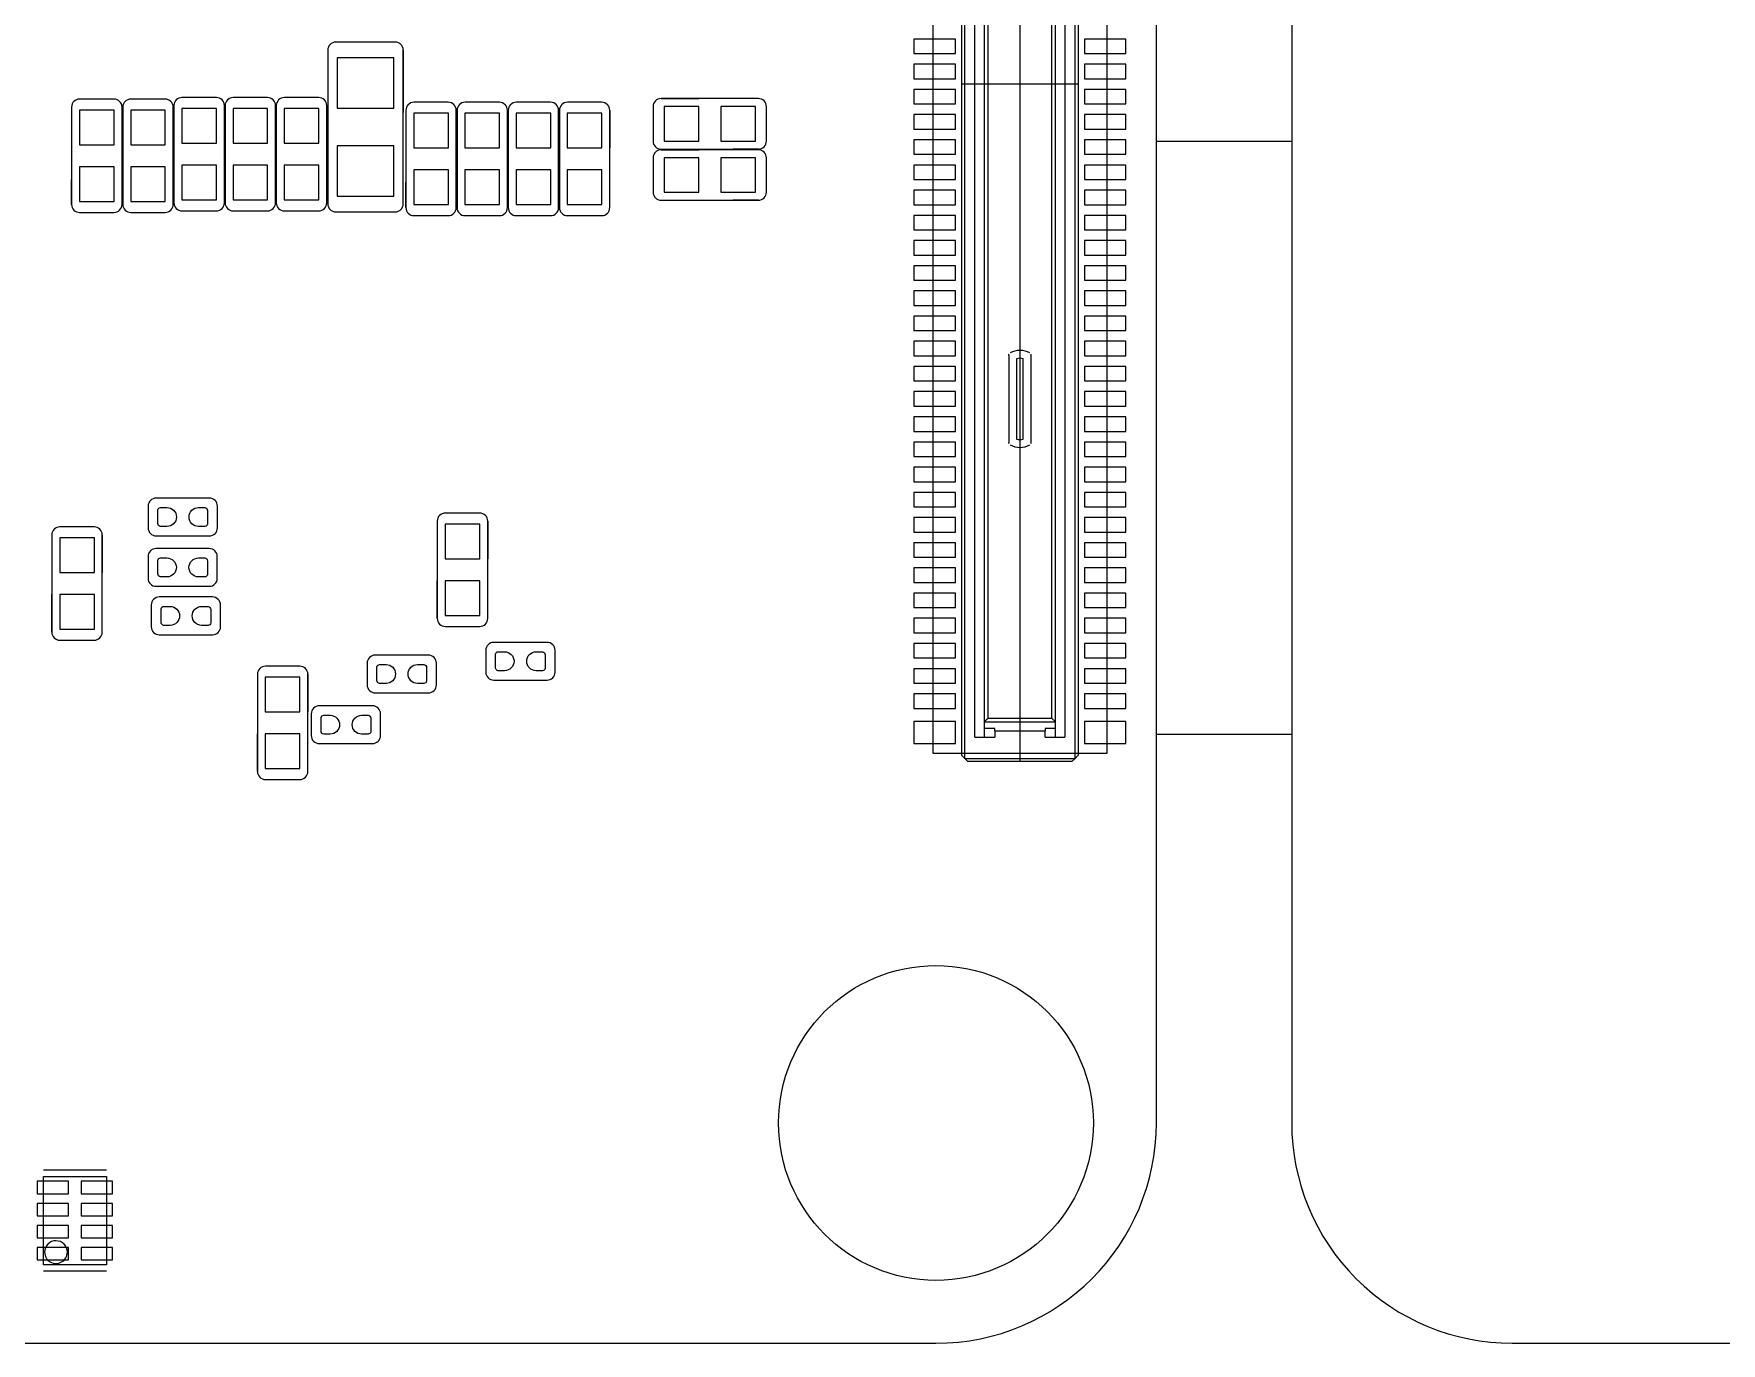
# Model space of a CAD drawing. Extents: x 24 to 162, y 5 to 143.
# Drawn here: x 65.8 to 92.6, y 4.79 to 25.59 of the extents above; entities that cross this region are included whole.
import ezdxf

# ---------------------------------------------------------------- set-up
doc = ezdxf.new("R2010")
doc.units = 0
for name, color, linetype in [('BG_OUTLINE', 7, 'CONTINUOUS'), ('PG_ASSEMBLY_BOTTOM', 211, 'CONTINUOUS'), ('PG_SILKSCREEN_BOTTOM', 243, 'CONTINUOUS'), ('PIN_BOTTOM', 1, 'CONTINUOUS')]:
    doc.layers.add(name, color=color, linetype=linetype)

msp = doc.modelspace()

# ---------------------------------------------------------------- linework, layer by layer
at = {"layer": 'BG_OUTLINE'}
for points in [[(32.12973, 4.786376), (80.129634, 4.786376, 0.414205), (83.629246, 8.286242), (83.629246, 41.286176, 0.414226), (80.129634, 44.786296), (32.12973, 44.786296, 0.414268), (28.629356, 41.286176), (28.629356, 8.286242, 0.414248)], [(89.27973, 4.786376), (137.279634, 4.786376, 0.414205), (140.779246, 8.286242), (140.779246, 41.286176, 0.414226), (137.279634, 44.786296), (89.27973, 44.786296, 0.414268), (85.779356, 41.286176), (85.779356, 8.286242, 0.414248)]]:
    msp.add_lwpolyline(points, format="xyb", close=True, dxfattribs=at)
msp.add_lwpolyline([(83.629246, 14.454886), (83.629246, 23.878286), (85.779356, 23.878286), (85.779356, 14.454886)], close=True, dxfattribs=at)
at = {"layer": 'PG_ASSEMBLY_BOTTOM'}
for points in [[(82.842354, 35.415474), (82.842354, 14.155674), (80.08239, 14.155674), (80.08239, 35.415474)], [(65.953386, 7.433818), (66.953638, 7.433818), (66.953638, 6.03377), (65.953386, 6.03377)]]:
    msp.add_lwpolyline(points, close=True, dxfattribs=at)
for points in [[(70.59676, 25.45334, 0.414247), (70.46976, 25.32634, 0.414247)], [(71.66864, 25.32634, 0.414124), (71.54164, 25.45334, 0.414124)], [(66.528696, 24.547322, 0.414177), (66.401696, 24.420322, 0.414177)], [(67.20205, 24.420322, 0.413955), (67.07505, 24.547322, 0.413955)], [(67.341496, 24.547322, 0.413958), (67.214496, 24.420322, 0.413958)], [(68.01485, 24.420322, 0.414174), (67.88785, 24.547322, 0.414174)], [(68.154296, 24.572722, 0.41446), (68.027296, 24.445722, 0.41446)], [(68.827396, 24.445722, 0.414555), (68.700396, 24.572722, 0.414555)], [(68.967096, 24.572722, 0.414124), (68.840096, 24.445722, 0.414124)], [(69.64045, 24.445722, 0.4145), (69.51345, 24.572722, 0.4145)], [(69.779896, 24.572722, 0.413998), (69.652896, 24.445722, 0.413998)], [(70.45325, 24.445722, 0.414134), (70.32625, 24.572722, 0.414134)], [(71.837296, 24.496522, 0.414164), (71.710296, 24.369522, 0.414164)], [(72.51065, 24.369522, 0.413968), (72.38365, 24.496522, 0.413968)], [(72.650096, 24.496522, 0.414051), (72.523096, 24.369522, 0.414051)], [(73.32345, 24.369522, 0.414081), (73.19645, 24.496522, 0.414081)], [(73.462896, 24.496522, 0.413937), (73.335896, 24.369522, 0.413937)], [(74.13625, 24.369522, 0.414195), (74.00925, 24.496522, 0.414195)], [(74.275696, 24.496522, 0.414097), (74.148696, 24.369522, 0.414097)], [(74.94905, 24.369522, 0.414035), (74.82205, 24.496522, 0.414035)], [(75.762866, 24.554688, 0.41438), (75.635866, 24.427688, 0.41438)], [(77.43571, 24.427688, 0.414503), (77.30871, 24.554688, 0.414503)], [(75.635866, 23.881588, 0.414315), (75.762866, 23.754588, 0.414315)], [(77.30871, 23.754588, 0.414438), (77.43571, 23.881588, 0.414438)], [(75.762866, 23.742142, 0.414149), (75.635866, 23.615142, 0.414149)], [(77.43571, 23.615142, 0.414272), (77.30871, 23.742142, 0.414272)], [(75.635866, 23.068788, 0.414155), (75.762866, 22.941788, 0.414155)], [(77.30871, 22.941788, 0.414278), (77.43571, 23.068788, 0.414278)], [(66.401696, 22.874478, 0.414472), (66.528696, 22.747478, 0.414472)], [(67.07505, 22.747478, 0.41425), (67.20205, 22.874478, 0.41425)], [(67.214496, 22.874478, 0.414253), (67.341496, 22.747478, 0.414253)], [(67.88785, 22.747478, 0.414469), (68.01485, 22.874478, 0.414469)], [(68.027296, 22.899878, 0.414263), (68.154296, 22.772878, 0.414263)], [(68.700396, 22.772878, 0.414358), (68.827396, 22.899878, 0.414358)], [(68.840096, 22.899878, 0.413928), (68.967096, 22.772878, 0.413928)], [(69.51345, 22.772878, 0.414303), (69.64045, 22.899878, 0.414303)], [(69.652896, 22.899878, 0.414293), (69.779896, 22.772878, 0.414293)], [(70.32625, 22.772878, 0.414429), (70.45325, 22.899878, 0.414429)], [(70.46976, 22.88286, 0.414426), (70.59676, 22.75586, 0.414426)], [(71.54164, 22.75586, 0.414303), (71.66864, 22.88286, 0.414303)], [(71.710296, 22.823678, 0.41446), (71.837296, 22.696678, 0.41446)], [(72.38365, 22.696678, 0.414263), (72.51065, 22.823678, 0.414263)], [(72.523096, 22.823678, 0.414346), (72.650096, 22.696678, 0.414346)], [(73.19645, 22.696678, 0.414377), (73.32345, 22.823678, 0.414377)], [(73.335896, 22.823678, 0.414232), (73.462896, 22.696678, 0.414232)], [(74.00925, 22.696678, 0.41449), (74.13625, 22.823678, 0.41449)], [(74.148696, 22.823678, 0.414392), (74.275696, 22.696678, 0.414392)], [(74.82205, 22.696678, 0.41433), (74.94905, 22.823678, 0.41433)], [(67.743324, 18.210022, 0.414214), (67.616324, 18.083022, 0.414214)], [(68.716398, 18.083022, 0.414214), (68.589398, 18.210022, 0.414214)], [(72.33666, 17.972278, 0.414214), (72.20966, 17.845278, 0.414214)], [(73.010014, 17.845278, 0.414214), (72.883014, 17.972278, 0.414214)], [(66.214498, 17.752822, 0.414214), (66.087498, 17.625822, 0.414214)], [(66.887852, 17.625822, 0.414214), (66.760852, 17.752822, 0.414214)], [(67.616324, 17.73682, 0.414214), (67.743324, 17.60982, 0.414214)], [(68.589398, 17.60982, 0.414214), (68.716398, 17.73682, 0.414214)], [(67.742562, 17.409414, 0.414214), (67.615562, 17.282414, 0.414214)], [(68.715636, 17.282414, 0.414214), (68.588636, 17.409414, 0.414214)], [(67.615562, 16.936212, 0.414214), (67.742562, 16.809212, 0.414214)], [(68.588636, 16.809212, 0.414214), (68.715636, 16.936212, 0.414214)], [(67.793616, 16.639286, 0.414214), (67.666616, 16.512286, 0.414214)], [(68.76669, 16.512286, 0.414214), (68.63969, 16.639286, 0.414214)], [(67.666616, 16.166084, 0.414214), (67.793616, 16.039084, 0.414214)], [(68.63969, 16.039084, 0.414214), (68.76669, 16.166084, 0.414214)], [(72.20966, 16.299434, 0.414214), (72.33666, 16.172434, 0.414214)], [(72.883014, 16.172434, 0.414214), (73.010014, 16.299434, 0.414214)], [(66.087498, 16.079978, 0.414214), (66.214498, 15.952978, 0.414214)], [(66.760852, 15.952978, 0.414214), (66.887852, 16.079978, 0.414214)], [(73.106026, 15.919196, 0.414214), (72.979026, 15.792196, 0.414214)], [(74.0791, 15.792196, 0.414214), (73.9521, 15.919196, 0.414214)], [(71.222108, 15.71625, 0.414214), (71.095108, 15.58925, 0.414214)], [(72.195182, 15.58925, 0.414214), (72.068182, 15.71625, 0.414214)], [(69.479922, 15.539974, 0.414214), (69.352922, 15.412974, 0.414214)], [(70.153276, 15.412974, 0.414214), (70.026276, 15.539974, 0.414214)], [(72.979026, 15.445994, 0.414214), (73.106026, 15.318994, 0.414214)], [(73.9521, 15.318994, 0.414214), (74.0791, 15.445994, 0.414214)], [(71.095108, 15.243048, 0.414214), (71.222108, 15.116048, 0.414214)], [(72.068182, 15.116048, 0.414214), (72.195182, 15.243048, 0.414214)], [(70.334632, 14.91107, 0.414214), (70.207632, 14.78407, 0.414214)], [(71.307706, 14.78407, 0.414214), (71.180706, 14.91107, 0.414214)], [(70.207632, 14.437868, 0.414214), (70.334632, 14.310868, 0.414214)], [(71.180706, 14.310868, 0.414214), (71.307706, 14.437868, 0.414214)], [(69.352922, 13.86713, 0.414214), (69.479922, 13.74013, 0.414214)], [(70.026276, 13.74013, 0.414214), (70.153276, 13.86713, 0.414214)]]:
    msp.add_lwpolyline(points, format="xyb", dxfattribs=at)
for points in [[(70.46976, 25.32634), (70.46976, 22.88286)], [(71.54164, 25.45334), (70.59676, 25.45334)], [(71.66864, 22.88286), (71.66864, 25.32634)], [(66.401696, 24.420322), (66.401696, 22.874478)], [(67.07505, 24.547322), (66.528696, 24.547322)], [(67.20205, 22.874478), (67.20205, 24.420322)], [(67.214496, 24.420322), (67.214496, 22.874478)], [(67.88785, 24.547322), (67.341496, 24.547322)], [(68.01485, 22.874478), (68.01485, 24.420322)], [(68.027296, 24.445722), (68.027296, 22.899878)], [(68.700396, 24.572722), (68.154296, 24.572722)], [(68.827396, 22.899878), (68.827396, 24.445722)], [(68.840096, 24.445722), (68.840096, 22.899878)], [(69.51345, 24.572722), (68.967096, 24.572722)], [(69.64045, 22.899878), (69.64045, 24.445722)], [(69.652896, 24.445722), (69.652896, 22.899878)], [(70.32625, 24.572722), (69.779896, 24.572722)], [(70.45325, 22.899878), (70.45325, 24.445722)], [(72.38365, 24.496522), (71.837296, 24.496522)], [(73.19645, 24.496522), (72.650096, 24.496522)], [(74.00925, 24.496522), (73.462896, 24.496522)], [(74.82205, 24.496522), (74.275696, 24.496522)], [(75.635866, 24.427688), (75.635866, 23.881588)], [(77.30871, 24.554688), (75.762866, 24.554688)], [(77.43571, 23.881588), (77.43571, 24.427688)], [(71.710296, 24.369522), (71.710296, 22.823678)], [(72.51065, 22.823678), (72.51065, 24.369522)], [(72.523096, 24.369522), (72.523096, 22.823678)], [(73.32345, 22.823678), (73.32345, 24.369522)], [(73.335896, 24.369522), (73.335896, 22.823678)], [(74.13625, 22.823678), (74.13625, 24.369522)], [(74.148696, 24.369522), (74.148696, 22.823678)], [(74.94905, 22.823678), (74.94905, 24.369522)], [(75.635866, 23.615142), (75.635866, 23.068788)], [(75.762866, 23.754588), (77.30871, 23.754588)], [(77.30871, 23.742142), (75.762866, 23.742142)], [(77.43571, 23.068788), (77.43571, 23.615142)], [(75.762866, 22.941788), (77.30871, 22.941788)], [(66.528696, 22.747478), (67.07505, 22.747478)], [(67.341496, 22.747478), (67.88785, 22.747478)], [(68.154296, 22.772878), (68.700396, 22.772878)], [(68.967096, 22.772878), (69.51345, 22.772878)], [(69.779896, 22.772878), (70.32625, 22.772878)], [(70.59676, 22.75586), (71.54164, 22.75586)], [(71.837296, 22.696678), (72.38365, 22.696678)], [(72.650096, 22.696678), (73.19645, 22.696678)], [(73.462896, 22.696678), (74.00925, 22.696678)], [(74.275696, 22.696678), (74.82205, 22.696678)], [(67.616324, 18.083022), (67.616324, 17.73682)], [(68.589398, 18.210022), (67.743324, 18.210022)], [(68.716398, 17.73682), (68.716398, 18.083022)], [(72.883014, 17.972278), (72.33666, 17.972278)], [(66.760852, 17.752822), (66.214498, 17.752822)], [(72.20966, 17.845278), (72.20966, 16.299434)], [(73.010014, 16.299434), (73.010014, 17.845278)], [(66.087498, 17.625822), (66.087498, 16.079978)], [(66.887852, 16.079978), (66.887852, 17.625822)], [(67.743324, 17.60982), (68.589398, 17.60982)], [(67.615562, 17.282414), (67.615562, 16.936212)], [(68.588636, 17.409414), (67.742562, 17.409414)], [(68.715636, 16.936212), (68.715636, 17.282414)], [(67.742562, 16.809212), (68.588636, 16.809212)], [(68.63969, 16.639286), (67.793616, 16.639286)], [(67.666616, 16.512286), (67.666616, 16.166084)], [(68.76669, 16.166084), (68.76669, 16.512286)], [(72.33666, 16.172434), (72.883014, 16.172434)], [(66.214498, 15.952978), (66.760852, 15.952978)], [(67.793616, 16.039084), (68.63969, 16.039084)], [(73.9521, 15.919196), (73.106026, 15.919196)], [(71.095108, 15.58925), (71.095108, 15.243048)], [(72.068182, 15.71625), (71.222108, 15.71625)], [(72.195182, 15.243048), (72.195182, 15.58925)], [(72.979026, 15.792196), (72.979026, 15.445994)], [(74.0791, 15.445994), (74.0791, 15.792196)], [(69.352922, 15.412974), (69.352922, 13.86713)], [(70.026276, 15.539974), (69.479922, 15.539974)], [(70.153276, 13.86713), (70.153276, 15.412974)], [(73.106026, 15.318994), (73.9521, 15.318994)], [(71.222108, 15.116048), (72.068182, 15.116048)], [(70.207632, 14.78407), (70.207632, 14.437868)], [(71.180706, 14.91107), (70.334632, 14.91107)], [(71.307706, 14.437868), (71.307706, 14.78407)], [(70.334632, 14.310868), (71.180706, 14.310868)], [(69.479922, 13.74013), (70.026276, 13.74013)]]:
    msp.add_lwpolyline(points, dxfattribs=at)
msp.add_lwpolyline([(66.333878, 6.233668, 1), (65.973146, 6.23392, 1)], format="xyb", close=True, dxfattribs=at)
at = {"layer": 'PG_SILKSCREEN_BOTTOM'}
for points in [[(80.537304, 35.4457), (80.537304, 14.125448)], [(80.587342, 14.075664), (80.587342, 35.495484)], [(81.462372, 35.495484), (81.462372, 14.02588)], [(82.337402, 14.075664), (82.337402, 35.495484)], [(82.38744, 35.4457), (82.38744, 14.125448)], [(80.747362, 14.415516), (80.747362, 35.155632)], [(80.897476, 14.415516), (80.897476, 35.155632)], [(82.027268, 14.415516), (82.027268, 35.155632)], [(82.177382, 35.155632), (82.177382, 14.415516)], [(80.95742, 14.715998), (80.95742, 34.85515)], [(81.967324, 14.715998), (81.967324, 34.85515)], [(70.46976, 25.32634), (70.46976, 24.333708)], [(71.54164, 25.45334), (70.59676, 25.45334)], [(71.66864, 25.32634), (71.66864, 24.333708)], [(82.38744, 24.785574), (80.537304, 24.785574)], [(66.401696, 24.420322), (66.401696, 24.022558)], [(67.07505, 24.547322), (66.528696, 24.547322)], [(67.20205, 24.420322), (67.20205, 23.82266)], [(67.214496, 24.420322), (67.214496, 24.022558)], [(67.88785, 24.547322), (67.341496, 24.547322)], [(68.01485, 24.420322), (68.01485, 23.82266)], [(68.027296, 24.445722), (68.027296, 24.048212)], [(68.700396, 24.572722), (68.154296, 24.572722)], [(68.827396, 24.445722), (68.827396, 23.84806)], [(68.840096, 24.445722), (68.840096, 24.048212)], [(69.51345, 24.572722), (68.967096, 24.572722)], [(69.64045, 24.445722), (69.64045, 23.84806)], [(69.652896, 24.445722), (69.652896, 24.047958)], [(70.32625, 24.572722), (69.779896, 24.572722)], [(70.45325, 24.445722), (70.45325, 23.84806)], [(72.38365, 24.496522), (71.837296, 24.496522)], [(73.19645, 24.496522), (72.650096, 24.496522)], [(74.00925, 24.496522), (73.462896, 24.496522)], [(74.82205, 24.496522), (74.275696, 24.496522)], [(75.635866, 24.427688), (75.635866, 23.881588)], [(75.762866, 24.554688), (76.360528, 24.554688)], [(77.30871, 24.554688), (76.711048, 24.554688)], [(77.43571, 23.881588), (77.43571, 24.427688)], [(71.710296, 24.369522), (71.710296, 23.971758)], [(72.51065, 24.369522), (72.51065, 23.77186)], [(72.523096, 24.369522), (72.523096, 23.971758)], [(73.32345, 24.369522), (73.32345, 23.77186)], [(73.335896, 24.369522), (73.335896, 23.971758)], [(74.13625, 24.369522), (74.13625, 23.77186)], [(74.148696, 24.369522), (74.148696, 23.971758)], [(74.94905, 24.369522), (74.94905, 23.77186)], [(70.46976, 22.88286), (70.46976, 23.892256)], [(71.66864, 22.88286), (71.66864, 23.892256)], [(75.635866, 23.615142), (75.635866, 23.068788)], [(75.762866, 23.754588), (76.16063, 23.754588)], [(75.762866, 23.742142), (76.360528, 23.742142)], [(77.30871, 23.742142), (76.711048, 23.742142)], [(77.30871, 23.754588), (76.910946, 23.754588)], [(77.43571, 23.068788), (77.43571, 23.615142)], [(67.20205, 22.874478), (67.20205, 23.47214)], [(68.01485, 22.874478), (68.01485, 23.47214)], [(68.827396, 22.899878), (68.827396, 23.49754)], [(69.64045, 22.899878), (69.64045, 23.49754)], [(70.45325, 22.899878), (70.45325, 23.49754)], [(72.51065, 22.823678), (72.51065, 23.42134)], [(73.32345, 22.823678), (73.32345, 23.42134)], [(74.13625, 22.823678), (74.13625, 23.42134)], [(74.94905, 22.823678), (74.94905, 23.42134)], [(66.401696, 22.874478), (66.401696, 23.271988)], [(67.214496, 22.874478), (67.214496, 23.271988)], [(68.027296, 22.899878), (68.027296, 23.297642)], [(68.840096, 22.899878), (68.840096, 23.297642)], [(69.652896, 22.899878), (69.652896, 23.297388)], [(71.710296, 22.823678), (71.710296, 23.221188)], [(72.523096, 22.823678), (72.523096, 23.221188)], [(73.335896, 22.823678), (73.335896, 23.221188)], [(74.148696, 22.823678), (74.148696, 23.221188)], [(75.762866, 22.941788), (76.16063, 22.941788)], [(77.30871, 22.941788), (76.910946, 22.941788)], [(66.528696, 22.747478), (67.07505, 22.747478)], [(67.341496, 22.747478), (67.88785, 22.747478)], [(68.154296, 22.772878), (68.700396, 22.772878)], [(68.967096, 22.772878), (69.51345, 22.772878)], [(69.779896, 22.772878), (70.32625, 22.772878)], [(70.59676, 22.75586), (71.54164, 22.75586)], [(71.837296, 22.696678), (72.38365, 22.696678)], [(72.650096, 22.696678), (73.19645, 22.696678)], [(73.462896, 22.696678), (74.00925, 22.696678)], [(74.275696, 22.696678), (74.82205, 22.696678)], [(81.287366, 20.476972), (81.287366, 19.093942)], [(81.412334, 19.142964), (81.412334, 20.428204)], [(81.51241, 19.142964), (81.51241, 20.428204)], [(81.637378, 20.476972), (81.637378, 19.093942)], [(72.883014, 17.972278), (72.33666, 17.972278)], [(66.760852, 17.752822), (66.214498, 17.752822)], [(72.20966, 17.845278), (72.20966, 17.247616)], [(73.010014, 17.845278), (73.010014, 17.247616)], [(66.087498, 17.625822), (66.087498, 17.02816)], [(66.887852, 17.625822), (66.887852, 17.02816)], [(72.20966, 16.299434), (72.20966, 16.897096)], [(73.010014, 16.299434), (73.010014, 16.897096)], [(66.087498, 16.079978), (66.087498, 16.67764)], [(66.887852, 16.079978), (66.887852, 16.67764)], [(72.33666, 16.172434), (72.883014, 16.172434)], [(66.214498, 15.952978), (66.760852, 15.952978)], [(69.352922, 15.412974), (69.352922, 14.815312)], [(70.026276, 15.539974), (69.479922, 15.539974)], [(70.153276, 15.412974), (70.153276, 14.815312)], [(80.897476, 14.656054), (80.89773, 14.656308)], [(80.897476, 14.6558), (80.897476, 14.656054)], [(80.897476, 14.655292), (80.897476, 14.6558)], [(80.897476, 14.655038), (80.897476, 14.655292)], [(81.062322, 14.55039), (80.897476, 14.55039)], [(80.89773, 14.656308), (80.897984, 14.656562)], [(80.897984, 14.656562), (80.898238, 14.656816)], [(80.901032, 14.65961), (80.898238, 14.656816)], [(80.898238, 14.656816), (82.026506, 14.656816)], [(80.90535, 14.663928), (80.901032, 14.65961)], [(80.911446, 14.670024), (80.90535, 14.663928)], [(80.918812, 14.67739), (80.911446, 14.670024)], [(80.927448, 14.68628), (80.918812, 14.67739)], [(80.936846, 14.695424), (80.927448, 14.68628)], [(80.947006, 14.705584), (80.936846, 14.695424)], [(80.95742, 14.715998), (80.947006, 14.705584)], [(80.95742, 14.715998), (81.967324, 14.715998)], [(81.062322, 14.515592), (81.062322, 14.55039)], [(81.062322, 14.515592), (81.862422, 14.515592)], [(81.062322, 14.515592), (81.062322, 14.415516)], [(82.027268, 14.55039), (81.862422, 14.55039)], [(81.862422, 14.55039), (81.862422, 14.515592)], [(81.862422, 14.415516), (81.862422, 14.515592)], [(81.967324, 14.715998), (81.977738, 14.705584)], [(81.977738, 14.705584), (81.987898, 14.695424)], [(81.987898, 14.695424), (81.997296, 14.68628)], [(81.997296, 14.68628), (82.005932, 14.67739)], [(82.005932, 14.67739), (82.013298, 14.670024)], [(82.013298, 14.670024), (82.019394, 14.663928)], [(82.019394, 14.663928), (82.023712, 14.65961)], [(82.023712, 14.65961), (82.026506, 14.656816)], [(82.026506, 14.656816), (82.02676, 14.656562)], [(82.02676, 14.656562), (82.027014, 14.656308)], [(82.027014, 14.656308), (82.027268, 14.656054)], [(82.027268, 14.656054), (82.027268, 14.6558)], [(82.027268, 14.6558), (82.027268, 14.655292)], [(82.027268, 14.655292), (82.027268, 14.655038)], [(69.352922, 13.86713), (69.352922, 14.464792)], [(70.153276, 13.86713), (70.153276, 14.464792)], [(80.747362, 14.415516), (81.062322, 14.415516)], [(81.862422, 14.415516), (82.177382, 14.415516)], [(80.537304, 14.125448), (80.587342, 14.075664)], [(80.587342, 14.075664), (82.337402, 14.075664)], [(80.63738, 14.02588), (80.587342, 14.075664)], [(82.287364, 14.02588), (80.63738, 14.02588)], [(82.287364, 14.02588), (82.337402, 14.075664)], [(82.337402, 14.075664), (82.38744, 14.125448)], [(69.479922, 13.74013), (70.026276, 13.74013)], [(66.953638, 7.533894), (65.953386, 7.533894)], [(66.953638, 5.933694), (65.953386, 5.933694)]]:
    msp.add_lwpolyline(points, dxfattribs=at)
for points in [[(70.59676, 25.45334, 0.414247), (70.46976, 25.32634, 0.414247)], [(71.66864, 25.32634, 0.414124), (71.54164, 25.45334, 0.414124)], [(66.528696, 24.547322, 0.414177), (66.401696, 24.420322, 0.414177)], [(67.20205, 24.420322, 0.413955), (67.07505, 24.547322, 0.413955)], [(67.341496, 24.547322, 0.413958), (67.214496, 24.420322, 0.413958)], [(68.01485, 24.420322, 0.414174), (67.88785, 24.547322, 0.414174)], [(68.154296, 24.572722, 0.41446), (68.027296, 24.445722, 0.41446)], [(68.827396, 24.445722, 0.414555), (68.700396, 24.572722, 0.414555)], [(68.967096, 24.572722, 0.414124), (68.840096, 24.445722, 0.414124)], [(69.64045, 24.445722, 0.4145), (69.51345, 24.572722, 0.4145)], [(69.779896, 24.572722, 0.413998), (69.652896, 24.445722, 0.413998)], [(70.45325, 24.445722, 0.414134), (70.32625, 24.572722, 0.414134)], [(71.837296, 24.496522, 0.414164), (71.710296, 24.369522, 0.414164)], [(72.51065, 24.369522, 0.413968), (72.38365, 24.496522, 0.413968)], [(72.650096, 24.496522, 0.414051), (72.523096, 24.369522, 0.414051)], [(73.32345, 24.369522, 0.414081), (73.19645, 24.496522, 0.414081)], [(73.462896, 24.496522, 0.413937), (73.335896, 24.369522, 0.413937)], [(74.13625, 24.369522, 0.414195), (74.00925, 24.496522, 0.414195)], [(74.275696, 24.496522, 0.414097), (74.148696, 24.369522, 0.414097)], [(74.94905, 24.369522, 0.414035), (74.82205, 24.496522, 0.414035)], [(75.762866, 24.554688, 0.41438), (75.635866, 24.427688, 0.41438)], [(77.43571, 24.427688, 0.414503), (77.30871, 24.554688, 0.414503)], [(75.635866, 23.881588, 0.414315), (75.762866, 23.754588, 0.414315)], [(77.30871, 23.754588, 0.414438), (77.43571, 23.881588, 0.414438)], [(75.762866, 23.742142, 0.414149), (75.635866, 23.615142, 0.414149)], [(77.43571, 23.615142, 0.414272), (77.30871, 23.742142, 0.414272)], [(75.635866, 23.068788, 0.414155), (75.762866, 22.941788, 0.414155)], [(77.30871, 22.941788, 0.414278), (77.43571, 23.068788, 0.414278)], [(66.401696, 22.874478, 0.414472), (66.528696, 22.747478, 0.414472)], [(67.07505, 22.747478, 0.41425), (67.20205, 22.874478, 0.41425)], [(67.214496, 22.874478, 0.414253), (67.341496, 22.747478, 0.414253)], [(67.88785, 22.747478, 0.414469), (68.01485, 22.874478, 0.414469)], [(68.027296, 22.899878, 0.414263), (68.154296, 22.772878, 0.414263)], [(68.700396, 22.772878, 0.414358), (68.827396, 22.899878, 0.414358)], [(68.840096, 22.899878, 0.413928), (68.967096, 22.772878, 0.413928)], [(69.51345, 22.772878, 0.414303), (69.64045, 22.899878, 0.414303)], [(69.652896, 22.899878, 0.414293), (69.779896, 22.772878, 0.414293)], [(70.32625, 22.772878, 0.414429), (70.45325, 22.899878, 0.414429)], [(70.46976, 22.88286, 0.414426), (70.59676, 22.75586, 0.414426)], [(71.54164, 22.75586, 0.414303), (71.66864, 22.88286, 0.414303)], [(71.710296, 22.823678, 0.41446), (71.837296, 22.696678, 0.41446)], [(72.38365, 22.696678, 0.414263), (72.51065, 22.823678, 0.414263)], [(72.523096, 22.823678, 0.414346), (72.650096, 22.696678, 0.414346)], [(73.19645, 22.696678, 0.414377), (73.32345, 22.823678, 0.414377)], [(73.335896, 22.823678, 0.414232), (73.462896, 22.696678, 0.414232)], [(74.00925, 22.696678, 0.41449), (74.13625, 22.823678, 0.41449)], [(74.148696, 22.823678, 0.414392), (74.275696, 22.696678, 0.414392)], [(74.82205, 22.696678, 0.41433), (74.94905, 22.823678, 0.41433)], [(81.287366, 20.476972, -0.126345), (81.293462, 20.501102, -0.126345)], [(81.312258, 20.520406, -0.268154), (81.612486, 20.520406, -0.268154)], [(81.412334, 20.428204, -0.146115), (81.51241, 20.428204, -0.146115)], [(81.631282, 20.501102, -0.12643), (81.637378, 20.476972, -0.12643)], [(81.293462, 19.070066, -0.125569), (81.287366, 19.093942, -0.125569)], [(81.612486, 19.050762, -0.268053), (81.312258, 19.050762, -0.268053)], [(81.51241, 19.142964, -0.14602), (81.412334, 19.142964, -0.14602)], [(81.637378, 19.093942, -0.125653), (81.631282, 19.070066, -0.125653)], [(72.33666, 17.972278, 0.414214), (72.20966, 17.845278, 0.414214)], [(73.010014, 17.845278, 0.414214), (72.883014, 17.972278, 0.414214)], [(66.214498, 17.752822, 0.414214), (66.087498, 17.625822, 0.414214)], [(66.887852, 17.625822, 0.414214), (66.760852, 17.752822, 0.414214)], [(72.20966, 16.299434, 0.414214), (72.33666, 16.172434, 0.414214)], [(72.883014, 16.172434, 0.414214), (73.010014, 16.299434, 0.414214)], [(66.087498, 16.079978, 0.414214), (66.214498, 15.952978, 0.414214)], [(66.760852, 15.952978, 0.414214), (66.887852, 16.079978, 0.414214)], [(69.479922, 15.539974, 0.414214), (69.352922, 15.412974, 0.414214)], [(70.153276, 15.412974, 0.414214), (70.026276, 15.539974, 0.414214)], [(69.352922, 13.86713, 0.414214), (69.479922, 13.74013, 0.414214)], [(70.026276, 13.74013, 0.414214), (70.153276, 13.86713, 0.414214)]]:
    msp.add_lwpolyline(points, format="xyb", dxfattribs=at)
at = {"layer": 'PIN_BOTTOM'}
for points in [[(80.437482, 25.500584), (79.77759, 25.500584), (79.77759, 25.27046), (80.437482, 25.27046)], [(83.147154, 25.500584), (82.487262, 25.500584), (82.487262, 25.27046), (83.147154, 25.27046)], [(70.619239, 24.404574), (71.519161, 24.404574), (71.519161, 25.204674), (70.619239, 25.204674)], [(80.437482, 25.100534), (79.77759, 25.100534), (79.77759, 24.87041), (80.437482, 24.87041)], [(83.147154, 25.100534), (82.487262, 25.100534), (82.487262, 24.87041), (83.147154, 24.87041)], [(80.437482, 24.700738), (79.77759, 24.700738), (79.77759, 24.470614), (80.437482, 24.470614)], [(83.147154, 24.700738), (82.487262, 24.700738), (82.487262, 24.470614), (83.147154, 24.470614)], [(68.152645, 23.847933), (68.702555, 23.847933), (68.702555, 24.397843), (68.152645, 24.397843)], [(68.965445, 23.847933), (69.515355, 23.847933), (69.515355, 24.397843), (68.965445, 24.397843)], [(69.778245, 23.847933), (70.328155, 23.847933), (70.328155, 24.397843), (69.778245, 24.397843)], [(76.360782, 23.87981), (76.360782, 24.42972), (75.810872, 24.42972), (75.810872, 23.87981)], [(77.260958, 23.87981), (77.260958, 24.42972), (76.711048, 24.42972), (76.711048, 23.87981)], [(66.527045, 23.822533), (67.076955, 23.822533), (67.076955, 24.372443), (66.527045, 24.372443)], [(67.339845, 23.822533), (67.889755, 23.822533), (67.889755, 24.372443), (67.339845, 24.372443)], [(71.835645, 23.771733), (72.385555, 23.771733), (72.385555, 24.321643), (71.835645, 24.321643)], [(72.648445, 23.771733), (73.198355, 23.771733), (73.198355, 24.321643), (72.648445, 24.321643)], [(73.461245, 23.771733), (74.011155, 23.771733), (74.011155, 24.321643), (73.461245, 24.321643)], [(74.274045, 23.771733), (74.823955, 23.771733), (74.823955, 24.321643), (74.274045, 24.321643)], [(80.437482, 24.300688), (79.77759, 24.300688), (79.77759, 24.070564), (80.437482, 24.070564)], [(83.147154, 24.300688), (82.487262, 24.300688), (82.487262, 24.070564), (83.147154, 24.070564)], [(80.437482, 23.900638), (79.77759, 23.900638), (79.77759, 23.670514), (80.437482, 23.670514)], [(83.147154, 23.900638), (82.487262, 23.900638), (82.487262, 23.670514), (83.147154, 23.670514)], [(70.619239, 23.004526), (71.519161, 23.004526), (71.519161, 23.804626), (70.619239, 23.804626)], [(76.360782, 23.06701), (76.360782, 23.61692), (75.810872, 23.61692), (75.810872, 23.06701)], [(77.260958, 23.06701), (77.260958, 23.61692), (76.711048, 23.61692), (76.711048, 23.06701)], [(66.527045, 22.922357), (67.076955, 22.922357), (67.076955, 23.472267), (66.527045, 23.472267)], [(67.339845, 22.922357), (67.889755, 22.922357), (67.889755, 23.472267), (67.339845, 23.472267)], [(68.152645, 22.947757), (68.702555, 22.947757), (68.702555, 23.497667), (68.152645, 23.497667)], [(68.965445, 22.947757), (69.515355, 22.947757), (69.515355, 23.497667), (68.965445, 23.497667)], [(69.778245, 22.947757), (70.328155, 22.947757), (70.328155, 23.497667), (69.778245, 23.497667)], [(71.835645, 22.871557), (72.385555, 22.871557), (72.385555, 23.421467), (71.835645, 23.421467)], [(72.648445, 22.871557), (73.198355, 22.871557), (73.198355, 23.421467), (72.648445, 23.421467)], [(73.461245, 22.871557), (74.011155, 22.871557), (74.011155, 23.421467), (73.461245, 23.421467)], [(74.274045, 22.871557), (74.823955, 22.871557), (74.823955, 23.421467), (74.274045, 23.421467)], [(80.437482, 23.500588), (79.77759, 23.500588), (79.77759, 23.270464), (80.437482, 23.270464)], [(83.147154, 23.500588), (82.487262, 23.500588), (82.487262, 23.270464), (83.147154, 23.270464)], [(80.437482, 23.100538), (79.77759, 23.100538), (79.77759, 22.870414), (80.437482, 22.870414)], [(83.147154, 23.100538), (82.487262, 23.100538), (82.487262, 22.870414), (83.147154, 22.870414)], [(80.437482, 22.700742), (79.77759, 22.700742), (79.77759, 22.470618), (80.437482, 22.470618)], [(83.147154, 22.700742), (82.487262, 22.700742), (82.487262, 22.470618), (83.147154, 22.470618)], [(80.437482, 22.300692), (79.77759, 22.300692), (79.77759, 22.070568), (80.437482, 22.070568)], [(83.147154, 22.300692), (82.487262, 22.300692), (82.487262, 22.070568), (83.147154, 22.070568)], [(80.437482, 21.900642), (79.77759, 21.900642), (79.77759, 21.670518), (80.437482, 21.670518)], [(83.147154, 21.900642), (82.487262, 21.900642), (82.487262, 21.670518), (83.147154, 21.670518)], [(80.437482, 21.500592), (79.77759, 21.500592), (79.77759, 21.270468), (80.437482, 21.270468)], [(83.147154, 21.500592), (82.487262, 21.500592), (82.487262, 21.270468), (83.147154, 21.270468)], [(80.437482, 21.100542), (79.77759, 21.100542), (79.77759, 20.870418), (80.437482, 20.870418)], [(83.147154, 21.100542), (82.487262, 21.100542), (82.487262, 20.870418), (83.147154, 20.870418)], [(80.437482, 20.700746), (79.77759, 20.700746), (79.77759, 20.470622), (80.437482, 20.470622)], [(83.147154, 20.700746), (82.487262, 20.700746), (82.487262, 20.470622), (83.147154, 20.470622)], [(80.437482, 20.300696), (79.77759, 20.300696), (79.77759, 20.070572), (80.437482, 20.070572)], [(83.147154, 20.300696), (82.487262, 20.300696), (82.487262, 20.070572), (83.147154, 20.070572)], [(80.437482, 19.900646), (79.77759, 19.900646), (79.77759, 19.670522), (80.437482, 19.670522)], [(83.147154, 19.900646), (82.487262, 19.900646), (82.487262, 19.670522), (83.147154, 19.670522)], [(80.437482, 19.500596), (79.77759, 19.500596), (79.77759, 19.270472), (80.437482, 19.270472)], [(83.147154, 19.500596), (82.487262, 19.500596), (82.487262, 19.270472), (83.147154, 19.270472)], [(80.437482, 19.100546), (79.77759, 19.100546), (79.77759, 18.870422), (80.437482, 18.870422)], [(83.147154, 19.100546), (82.487262, 19.100546), (82.487262, 18.870422), (83.147154, 18.870422)], [(80.437482, 18.70075), (79.77759, 18.70075), (79.77759, 18.470626), (80.437482, 18.470626)], [(83.147154, 18.70075), (82.487262, 18.70075), (82.487262, 18.470626), (83.147154, 18.470626)], [(80.437482, 18.3007), (79.77759, 18.3007), (79.77759, 18.070576), (80.437482, 18.070576)], [(83.147154, 18.3007), (82.487262, 18.3007), (82.487262, 18.070576), (83.147154, 18.070576)], [(72.884665, 17.797399), (72.334755, 17.797399), (72.334755, 17.247489), (72.884665, 17.247489)], [(80.437482, 17.90065), (79.77759, 17.90065), (79.77759, 17.670526), (80.437482, 17.670526)], [(83.147154, 17.90065), (82.487262, 17.90065), (82.487262, 17.670526), (83.147154, 17.670526)], [(66.212847, 17.028033), (66.762757, 17.028033), (66.762757, 17.577943), (66.212847, 17.577943)], [(80.437482, 17.5006), (79.77759, 17.5006), (79.77759, 17.270476), (80.437482, 17.270476)], [(83.147154, 17.5006), (82.487262, 17.5006), (82.487262, 17.270476), (83.147154, 17.270476)], [(72.884665, 16.897223), (72.334755, 16.897223), (72.334755, 16.347313), (72.884665, 16.347313)], [(80.437482, 17.10055), (79.77759, 17.10055), (79.77759, 16.870426), (80.437482, 16.870426)], [(83.147154, 17.10055), (82.487262, 17.10055), (82.487262, 16.870426), (83.147154, 16.870426)], [(66.212847, 16.127857), (66.762757, 16.127857), (66.762757, 16.677767), (66.212847, 16.677767)], [(80.437482, 16.700754), (79.77759, 16.700754), (79.77759, 16.47063), (80.437482, 16.47063)], [(83.147154, 16.700754), (82.487262, 16.700754), (82.487262, 16.47063), (83.147154, 16.47063)], [(80.437482, 16.300704), (79.77759, 16.300704), (79.77759, 16.07058), (80.437482, 16.07058)], [(83.147154, 16.300704), (82.487262, 16.300704), (82.487262, 16.07058), (83.147154, 16.07058)], [(80.437482, 15.900654), (79.77759, 15.900654), (79.77759, 15.67053), (80.437482, 15.67053)], [(83.147154, 15.900654), (82.487262, 15.900654), (82.487262, 15.67053), (83.147154, 15.67053)], [(69.478271, 14.815185), (70.028181, 14.815185), (70.028181, 15.365095), (69.478271, 15.365095)], [(80.437482, 15.500604), (79.77759, 15.500604), (79.77759, 15.27048), (80.437482, 15.27048)], [(83.147154, 15.500604), (82.487262, 15.500604), (82.487262, 15.27048), (83.147154, 15.27048)], [(80.437482, 15.100554), (79.77759, 15.100554), (79.77759, 14.87043), (80.437482, 14.87043)], [(83.147154, 15.100554), (82.487262, 15.100554), (82.487262, 14.87043), (83.147154, 14.87043)], [(80.437482, 14.660626), (79.77759, 14.660626), (79.77759, 14.310614), (80.437482, 14.310614)], [(83.147154, 14.660626), (82.487262, 14.660626), (82.487262, 14.310614), (83.147154, 14.310614)], [(69.478271, 13.915009), (70.028181, 13.915009), (70.028181, 14.464919), (69.478271, 14.464919)], [(65.853437, 7.158863), (66.353563, 7.158863), (66.353563, 7.358761), (65.853437, 7.358761)], [(66.553461, 7.158863), (67.053587, 7.158863), (67.053587, 7.358761), (66.553461, 7.358761)], [(65.853437, 6.808851), (66.353563, 6.808851), (66.353563, 7.008749), (65.853437, 7.008749)], [(66.553461, 6.808851), (67.053587, 6.808851), (67.053587, 7.008749), (66.553461, 7.008749)], [(65.853437, 6.458839), (66.353563, 6.458839), (66.353563, 6.658737), (65.853437, 6.658737)], [(66.553461, 6.458839), (67.053587, 6.458839), (67.053587, 6.658737), (66.553461, 6.658737)], [(65.853437, 6.108827), (66.353563, 6.108827), (66.353563, 6.308725), (65.853437, 6.308725)], [(66.553461, 6.108827), (67.053587, 6.108827), (67.053587, 6.308725), (66.553461, 6.308725)]]:
    msp.add_lwpolyline(points, close=True, dxfattribs=at)
for points in [[(67.916044, 17.75968), (67.814444, 17.75968, -0.375524), (67.772026, 17.808194), (67.772026, 18.024094, -0.365016), (67.814444, 18.059908), (67.916044, 18.059908, -0.99984)], [(68.416424, 18.059908), (68.518024, 18.059908, -0.375524), (68.560442, 18.011394), (68.560442, 17.795494, -0.365016), (68.518024, 17.75968), (68.416424, 17.75968, -0.99984)], [(67.915282, 16.959072), (67.813682, 16.959072, -0.375524), (67.771264, 17.007586), (67.771264, 17.223486, -0.365016), (67.813682, 17.2593), (67.915282, 17.2593, -0.99984)], [(68.415662, 17.2593), (68.517262, 17.2593, -0.375524), (68.55968, 17.210786), (68.55968, 16.994886, -0.365016), (68.517262, 16.959072), (68.415662, 16.959072, -0.99984)], [(67.966336, 16.188944), (67.864736, 16.188944, -0.375524), (67.822318, 16.237458), (67.822318, 16.453358, -0.365016), (67.864736, 16.489172), (67.966336, 16.489172, -0.99984)], [(68.466716, 16.489172), (68.568316, 16.489172, -0.375524), (68.610734, 16.440658), (68.610734, 16.224758, -0.365016), (68.568316, 16.188944), (68.466716, 16.188944, -0.99984)], [(71.395082, 15.266162), (71.293482, 15.266162, -0.375524), (71.251064, 15.314676), (71.251064, 15.530576, -0.365016), (71.293482, 15.56639), (71.395082, 15.56639, -0.99984)], [(71.895462, 15.56639), (71.997062, 15.56639, -0.375524), (72.03948, 15.517876), (72.03948, 15.301976, -0.365016), (71.997062, 15.266162), (71.895462, 15.266162, -0.99984)], [(73.278746, 15.468854), (73.177146, 15.468854, -0.375524), (73.134728, 15.517368), (73.134728, 15.733268, -0.365016), (73.177146, 15.769082), (73.278746, 15.769082, -0.99984)], [(73.779126, 15.769082), (73.880726, 15.769082, -0.375524), (73.923144, 15.720568), (73.923144, 15.504668, -0.365016), (73.880726, 15.468854), (73.779126, 15.468854, -0.99984)], [(70.507352, 14.460728), (70.405752, 14.460728, -0.375524), (70.363334, 14.509242), (70.363334, 14.725142, -0.365016), (70.405752, 14.760956), (70.507352, 14.760956, -0.99984)], [(71.007732, 14.760956), (71.109332, 14.760956, -0.375524), (71.15175, 14.712442), (71.15175, 14.496542, -0.365016), (71.109332, 14.460728), (71.007732, 14.460728, -0.99984)]]:
    msp.add_lwpolyline(points, format="xyb", close=True, dxfattribs=at)
msp.add_circle((80.129126, 8.285734), 2.499995, dxfattribs=at)

doc.saveas('drawing.dxf')
